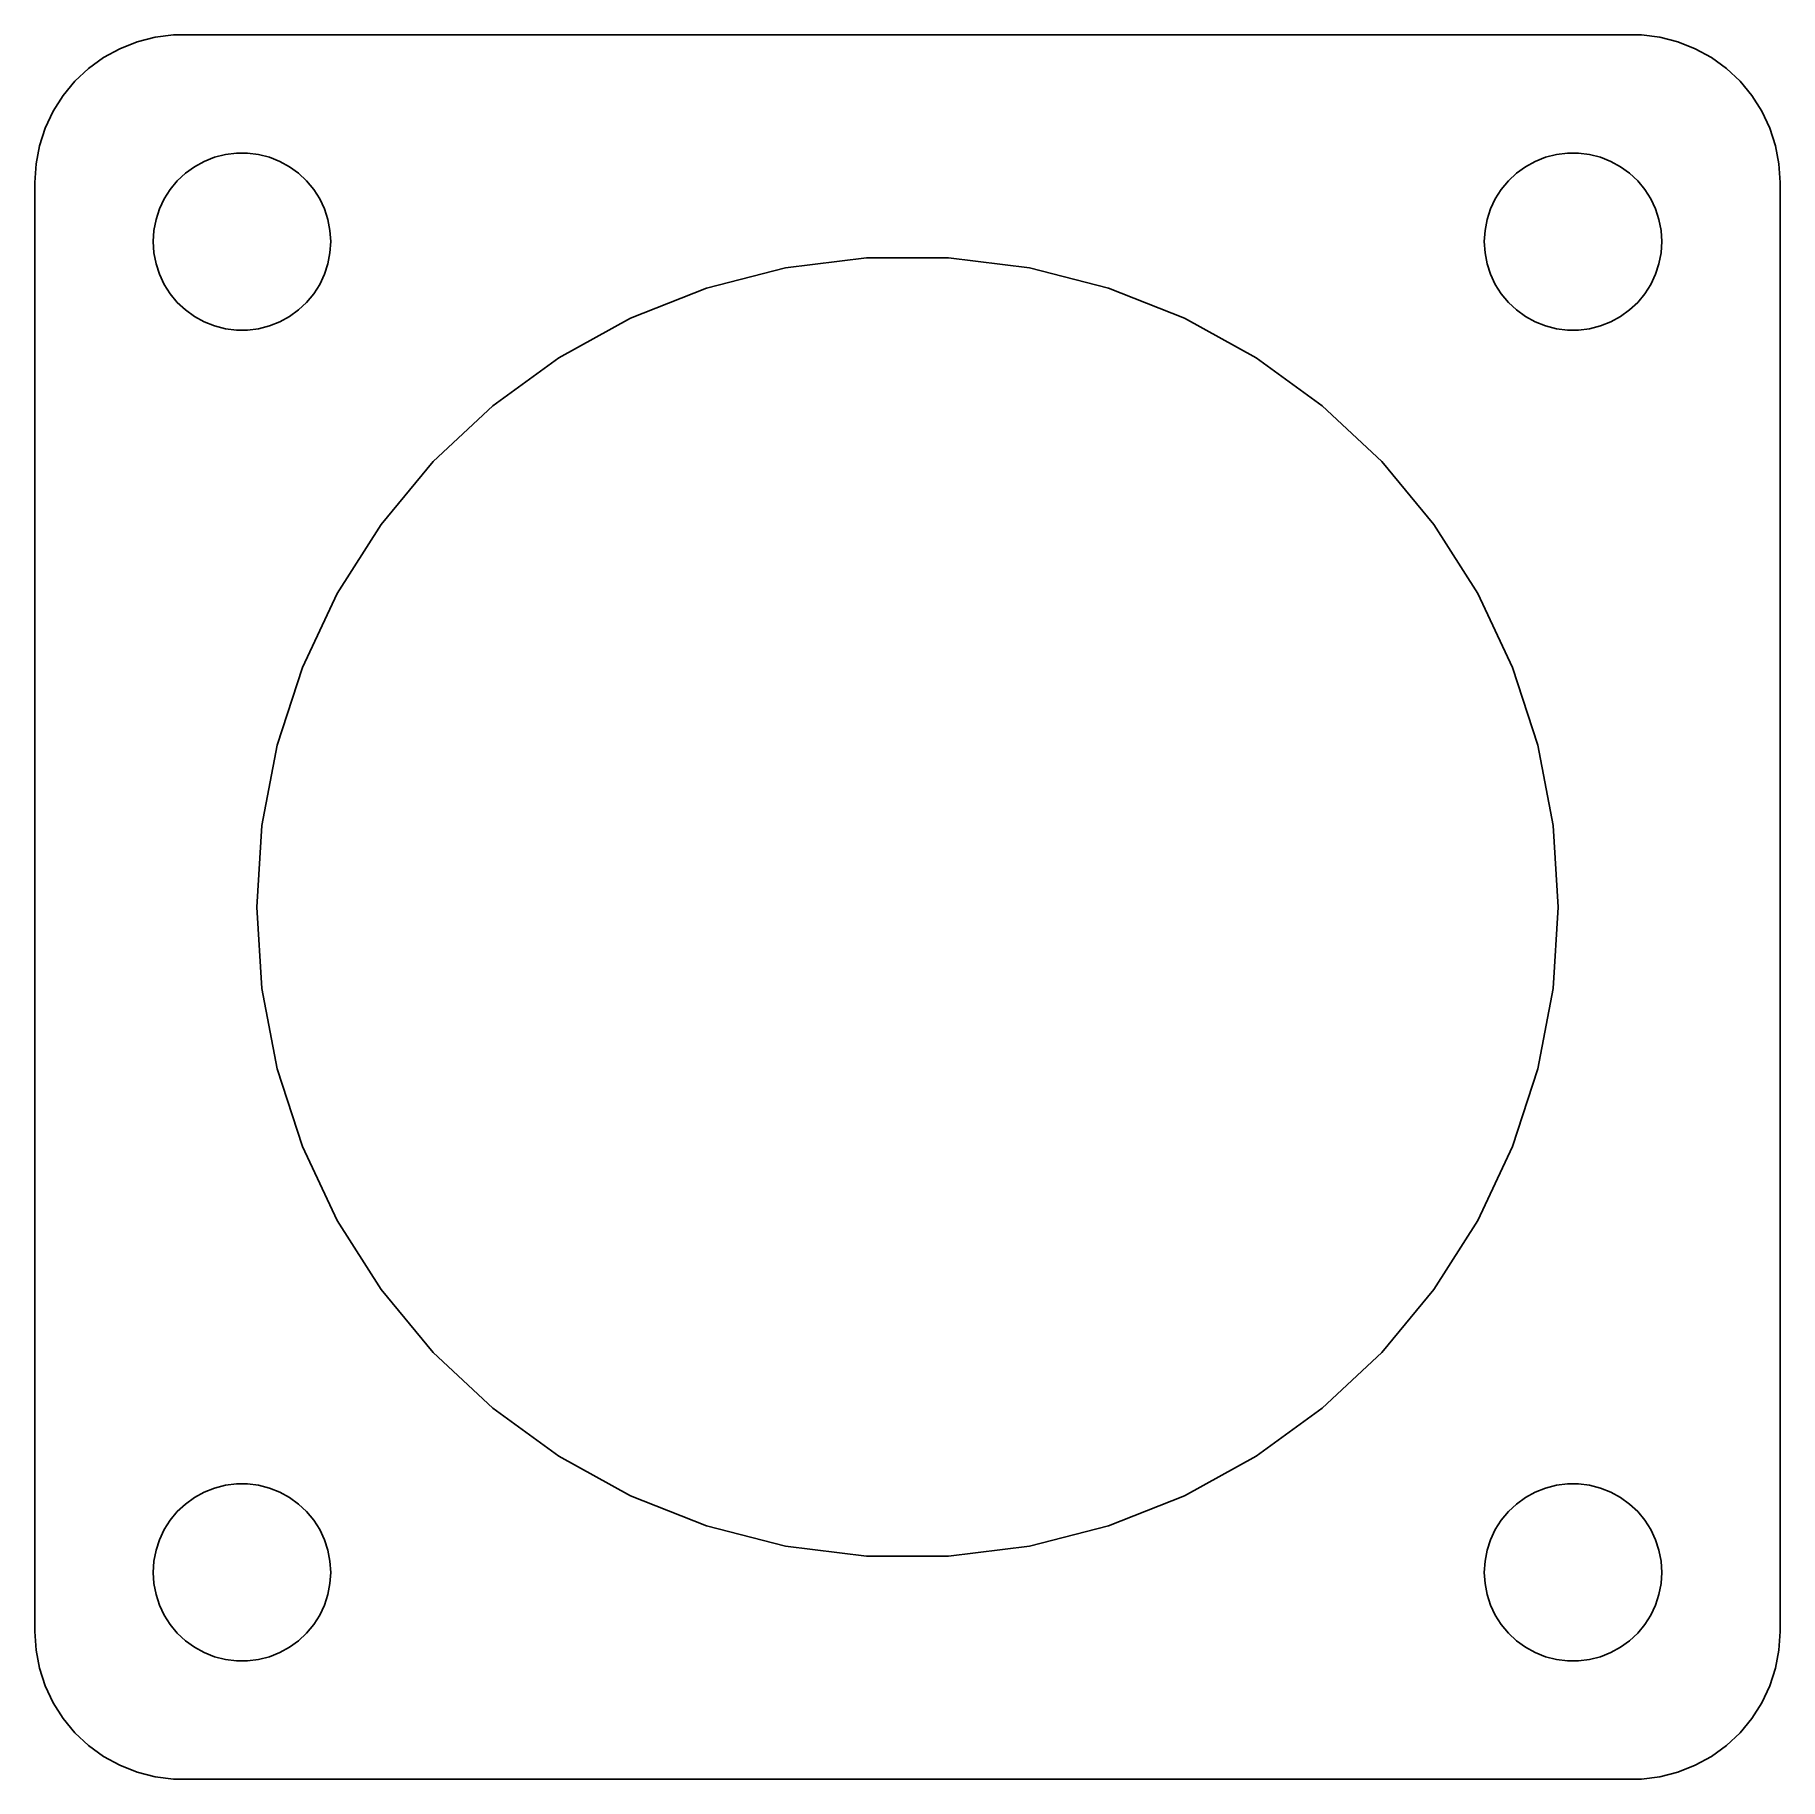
# Model space of a CAD drawing. Header units: metres. Extents: x -29.5 to 29.5, y -29.5 to 29.5.
import ezdxf

# ---------------------------------------------------------------- set-up
doc = ezdxf.new("R2010")
doc.units = ezdxf.units.M

msp = doc.modelspace()

# ---------------------------------------------------------------- linework, layer by layer
for p, q in [((-26.6289, 29.0241), (-27.1791, 28.7216)), ((-26.0451, 29.2553), (-26.6289, 29.0241)), ((-25.4369, 29.4114), (-26.0451, 29.2553)), ((-24.8139, 29.4901), (-25.4369, 29.4114)), ((24.8139, 29.4901), (-24.8139, 29.4901)), ((25.4369, 29.4114), (24.8139, 29.4901)), ((26.0451, 29.2553), (25.4369, 29.4114)), ((26.6289, 29.0241), (26.0451, 29.2553)), ((27.1791, 28.7216), (26.6289, 29.0241)), ((-27.6871, 28.3526), (-28.1448, 27.9227)), ((-27.1791, 28.7216), (-27.6871, 28.3526)), ((27.6871, 28.3526), (27.1791, 28.7216)), ((28.1448, 27.9227), (27.6871, 28.3526)), ((-28.1448, 27.9227), (-28.5451, 27.4389)), ((28.5451, 27.4389), (28.1448, 27.9227)), ((-28.5451, 27.4389), (-28.8815, 26.9088)), ((28.8815, 26.9088), (28.5451, 27.4389)), ((-28.8815, 26.9088), (-29.1489, 26.3406)), ((29.1489, 26.3406), (28.8815, 26.9088)), ((-29.1489, 26.3406), (-29.3429, 25.7434)), ((29.3429, 25.7434), (29.1489, 26.3406)), ((-29.3429, 25.7434), (-29.4606, 25.1267)), ((-23.427, 25.3532), (-23.0621, 25.4469)), ((-23.0621, 25.4469), (-22.6884, 25.4941)), ((-22.6884, 25.4941), (-22.3116, 25.4941)), ((-22.3116, 25.4941), (-21.9379, 25.4469)), ((-21.9379, 25.4469), (-21.5729, 25.3532)), ((21.5729, 25.3532), (21.9379, 25.4469)), ((21.9379, 25.4469), (22.3116, 25.4941)), ((22.3116, 25.4941), (22.6884, 25.4941)), ((22.6884, 25.4941), (23.0621, 25.4469)), ((23.0621, 25.4469), (23.427, 25.3532)), ((29.4606, 25.1267), (29.3429, 25.7434)), ((-29.4606, 25.1267), (-29.5, 24.5)), ((-24.6869, 24.5536), (-24.4123, 24.8115)), ((-24.4123, 24.8115), (-24.1075, 25.033)), ((-24.1075, 25.033), (-23.7773, 25.2145)), ((-23.7773, 25.2145), (-23.427, 25.3532)), ((-21.5729, 25.3532), (-21.2227, 25.2145)), ((-21.2227, 25.2145), (-20.8925, 25.033)), ((-20.8925, 25.033), (-20.5877, 24.8115)), ((-20.5877, 24.8115), (-20.3131, 24.5536)), ((20.3131, 24.5536), (20.5877, 24.8115)), ((20.5877, 24.8115), (20.8925, 25.033)), ((20.8925, 25.033), (21.2227, 25.2145)), ((21.2227, 25.2145), (21.5729, 25.3532)), ((23.427, 25.3532), (23.7773, 25.2145)), ((23.7773, 25.2145), (24.1075, 25.033)), ((24.1075, 25.033), (24.4123, 24.8115)), ((24.4123, 24.8115), (24.6869, 24.5536)), ((29.5, 24.5), (29.4606, 25.1267)), ((-29.5, 24.5), (-29.5, -24.5)), ((-25.1289, 23.9453), (-24.927, 24.2634)), ((-24.927, 24.2634), (-24.6869, 24.5536)), ((-20.3131, 24.5536), (-20.0729, 24.2634)), ((-20.0729, 24.2634), (-19.8711, 23.9453)), ((19.8711, 23.9453), (20.0729, 24.2634)), ((20.0729, 24.2634), (20.3131, 24.5536)), ((24.6869, 24.5536), (24.927, 24.2634)), ((24.927, 24.2634), (25.1289, 23.9453)), ((29.5, -24.5), (29.5, 24.5)), ((-25.4057, 23.2461), (-25.2893, 23.6044)), ((-25.2893, 23.6044), (-25.1289, 23.9453)), ((-19.8711, 23.9453), (-19.7107, 23.6044)), ((-19.7107, 23.6044), (-19.5942, 23.2461)), ((19.5942, 23.2461), (19.7107, 23.6044)), ((19.7107, 23.6044), (19.8711, 23.9453)), ((25.1289, 23.9453), (25.2893, 23.6044)), ((25.2893, 23.6044), (25.4057, 23.2461)), ((-25.4763, 22.876), (-25.4057, 23.2461)), ((-19.5942, 23.2461), (-19.5237, 22.876)), ((19.5237, 22.876), (19.5942, 23.2461)), ((25.4057, 23.2461), (25.4763, 22.876)), ((-25.5, 22.5), (-25.4763, 22.876)), ((-25.4763, 22.124), (-25.5, 22.5)), ((-19.5237, 22.876), (-19.5, 22.5)), ((-19.5, 22.5), (-19.5237, 22.124)), ((19.5, 22.5), (19.5237, 22.876)), ((19.5237, 22.124), (19.5, 22.5)), ((25.4763, 22.876), (25.5, 22.5)), ((25.5, 22.5), (25.4763, 22.124)), ((-25.4057, 21.7539), (-25.4763, 22.124)), ((-19.5237, 22.124), (-19.5942, 21.7539)), ((-4.12238, 21.6103), (-1.38138, 21.9566)), ((-1.38138, 21.9566), (1.38138, 21.9566)), ((1.38138, 21.9566), (4.12238, 21.6103)), ((19.5942, 21.7539), (19.5237, 22.124)), ((25.4763, 22.124), (25.4057, 21.7539)), ((-25.2893, 21.3956), (-25.4057, 21.7539)), ((-25.1289, 21.0547), (-25.2893, 21.3956)), ((-19.7107, 21.3956), (-19.8711, 21.0547)), ((-19.5942, 21.7539), (-19.7107, 21.3956)), ((-6.79837, 20.9232), (-4.12238, 21.6103)), ((4.12238, 21.6103), (6.79837, 20.9232)), ((19.7107, 21.3956), (19.5942, 21.7539)), ((19.8711, 21.0547), (19.7107, 21.3956)), ((25.2893, 21.3956), (25.1289, 21.0547)), ((25.4057, 21.7539), (25.2893, 21.3956)), ((-24.927, 20.7366), (-25.1289, 21.0547)), ((-24.6869, 20.4464), (-24.927, 20.7366)), ((-20.0729, 20.7366), (-20.3131, 20.4464)), ((-19.8711, 21.0547), (-20.0729, 20.7366)), ((-9.36714, 19.9062), (-6.79837, 20.9232)), ((6.79837, 20.9232), (9.36714, 19.9062)), ((20.0729, 20.7366), (19.8711, 21.0547)), ((20.3131, 20.4464), (20.0729, 20.7366)), ((24.927, 20.7366), (24.6869, 20.4464)), ((25.1289, 21.0547), (24.927, 20.7366)), ((-24.4123, 20.1884), (-24.6869, 20.4464)), ((-24.1075, 19.967), (-24.4123, 20.1884)), ((-20.5877, 20.1884), (-20.8925, 19.967)), ((-20.3131, 20.4464), (-20.5877, 20.1884)), ((20.5877, 20.1884), (20.3131, 20.4464)), ((20.8925, 19.967), (20.5877, 20.1884)), ((24.4123, 20.1884), (24.1075, 19.967)), ((24.6869, 20.4464), (24.4123, 20.1884)), ((-23.7773, 19.7855), (-24.1075, 19.967)), ((-23.427, 19.6468), (-23.7773, 19.7855)), ((-23.0621, 19.5531), (-23.427, 19.6468)), ((-22.6884, 19.5059), (-23.0621, 19.5531)), ((-22.3116, 19.5059), (-22.6884, 19.5059)), ((-21.9379, 19.5531), (-22.3116, 19.5059)), ((-21.5729, 19.6468), (-21.9379, 19.5531)), ((-21.2227, 19.7855), (-21.5729, 19.6468)), ((-20.8925, 19.967), (-21.2227, 19.7855)), ((-11.7882, 18.5752), (-9.36714, 19.9062)), ((9.36714, 19.9062), (11.7882, 18.5752)), ((21.2227, 19.7855), (20.8925, 19.967)), ((21.5729, 19.6468), (21.2227, 19.7855)), ((21.9379, 19.5531), (21.5729, 19.6468)), ((22.3116, 19.5059), (21.9379, 19.5531)), ((22.6884, 19.5059), (22.3116, 19.5059)), ((23.0621, 19.5531), (22.6884, 19.5059)), ((23.427, 19.6468), (23.0621, 19.5531)), ((23.7773, 19.7855), (23.427, 19.6468)), ((24.1075, 19.967), (23.7773, 19.7855)), ((-14.0233, 16.9513), (-11.7882, 18.5752)), ((11.7882, 18.5752), (14.0233, 16.9513)), ((-16.0373, 15.06), (-14.0233, 16.9513)), ((14.0233, 16.9513), (16.0373, 15.06)), ((-17.7984, 12.9313), (-16.0373, 15.06)), ((16.0373, 15.06), (17.7984, 12.9313)), ((-19.2787, 10.5986), (-17.7984, 12.9313)), ((17.7984, 12.9313), (19.2787, 10.5986)), ((-20.4551, 8.09874), (-19.2787, 10.5986)), ((19.2787, 10.5986), (20.4551, 8.09874)), ((-21.3088, 5.47118), (-20.4551, 8.09874)), ((20.4551, 8.09874), (21.3088, 5.47118)), ((-21.8265, 2.75732), (-21.3088, 5.47118)), ((21.3088, 5.47118), (21.8265, 2.75732)), ((-22, 0), (-21.8265, 2.75732)), ((21.8265, 2.75732), (22, 0)), ((-21.8265, -2.75732), (-22, 0)), ((22, 0), (21.8265, -2.75732)), ((-21.3088, -5.47118), (-21.8265, -2.75732)), ((21.8265, -2.75732), (21.3088, -5.47118)), ((-20.4551, -8.09874), (-21.3088, -5.47118)), ((21.3088, -5.47118), (20.4551, -8.09874)), ((-19.2787, -10.5986), (-20.4551, -8.09874)), ((20.4551, -8.09874), (19.2787, -10.5986)), ((-17.7984, -12.9313), (-19.2787, -10.5986)), ((19.2787, -10.5986), (17.7984, -12.9313)), ((-16.0373, -15.06), (-17.7984, -12.9313)), ((17.7984, -12.9313), (16.0373, -15.06)), ((-14.0233, -16.9513), (-16.0373, -15.06)), ((16.0373, -15.06), (14.0233, -16.9513)), ((-11.7882, -18.5752), (-14.0233, -16.9513)), ((14.0233, -16.9513), (11.7882, -18.5752)), ((-9.36714, -19.9062), (-11.7882, -18.5752)), ((11.7882, -18.5752), (9.36714, -19.9062)), ((-24.4123, -20.1884), (-24.1075, -19.967)), ((-24.1075, -19.967), (-23.7773, -19.7855)), ((-23.7773, -19.7855), (-23.427, -19.6468)), ((-23.427, -19.6468), (-23.0621, -19.5531)), ((-23.0621, -19.5531), (-22.6884, -19.5059)), ((-22.6884, -19.5059), (-22.3116, -19.5059)), ((-22.3116, -19.5059), (-21.9379, -19.5531)), ((-21.9379, -19.5531), (-21.5729, -19.6468)), ((-21.5729, -19.6468), (-21.2227, -19.7855)), ((-21.2227, -19.7855), (-20.8925, -19.967)), ((-20.8925, -19.967), (-20.5877, -20.1884)), ((-6.79837, -20.9232), (-9.36714, -19.9062)), ((9.36714, -19.9062), (6.79837, -20.9232)), ((20.5877, -20.1884), (20.8925, -19.967)), ((20.8925, -19.967), (21.2227, -19.7855)), ((21.2227, -19.7855), (21.5729, -19.6468)), ((21.5729, -19.6468), (21.9379, -19.5531)), ((21.9379, -19.5531), (22.3116, -19.5059)), ((22.3116, -19.5059), (22.6884, -19.5059)), ((22.6884, -19.5059), (23.0621, -19.5531)), ((23.0621, -19.5531), (23.427, -19.6468)), ((23.427, -19.6468), (23.7773, -19.7855)), ((23.7773, -19.7855), (24.1075, -19.967)), ((24.1075, -19.967), (24.4123, -20.1884)), ((-24.927, -20.7366), (-24.6869, -20.4464)), ((-24.6869, -20.4464), (-24.4123, -20.1884)), ((-20.5877, -20.1884), (-20.3131, -20.4464)), ((-20.3131, -20.4464), (-20.0729, -20.7366)), ((20.0729, -20.7366), (20.3131, -20.4464)), ((20.3131, -20.4464), (20.5877, -20.1884)), ((24.4123, -20.1884), (24.6869, -20.4464)), ((24.6869, -20.4464), (24.927, -20.7366)), ((-25.2893, -21.3956), (-25.1289, -21.0547)), ((-25.1289, -21.0547), (-24.927, -20.7366)), ((-20.0729, -20.7366), (-19.8711, -21.0547)), ((-19.8711, -21.0547), (-19.7107, -21.3956)), ((-4.12238, -21.6103), (-6.79837, -20.9232)), ((6.79837, -20.9232), (4.12238, -21.6103)), ((19.7107, -21.3956), (19.8711, -21.0547)), ((19.8711, -21.0547), (20.0729, -20.7366)), ((24.927, -20.7366), (25.1289, -21.0547)), ((25.1289, -21.0547), (25.2893, -21.3956)), ((-25.4763, -22.124), (-25.4057, -21.7539)), ((-25.4057, -21.7539), (-25.2893, -21.3956)), ((-19.7107, -21.3956), (-19.5942, -21.7539)), ((-19.5942, -21.7539), (-19.5237, -22.124)), ((-1.38138, -21.9566), (-4.12238, -21.6103)), ((4.12238, -21.6103), (1.38138, -21.9566)), ((19.5237, -22.124), (19.5942, -21.7539)), ((19.5942, -21.7539), (19.7107, -21.3956)), ((25.2893, -21.3956), (25.4057, -21.7539)), ((25.4057, -21.7539), (25.4763, -22.124)), ((-25.5, -22.5), (-25.4763, -22.124)), ((-19.5237, -22.124), (-19.5, -22.5)), ((1.38138, -21.9566), (-1.38138, -21.9566)), ((19.5, -22.5), (19.5237, -22.124)), ((25.4763, -22.124), (25.5, -22.5)), ((-25.4763, -22.876), (-25.5, -22.5)), ((-25.4057, -23.2461), (-25.4763, -22.876)), ((-19.5237, -22.876), (-19.5942, -23.2461)), ((-19.5, -22.5), (-19.5237, -22.876)), ((19.5237, -22.876), (19.5, -22.5)), ((19.5942, -23.2461), (19.5237, -22.876)), ((25.4763, -22.876), (25.4057, -23.2461)), ((25.5, -22.5), (25.4763, -22.876)), ((-25.2893, -23.6044), (-25.4057, -23.2461)), ((-19.5942, -23.2461), (-19.7107, -23.6044)), ((19.7107, -23.6044), (19.5942, -23.2461)), ((25.4057, -23.2461), (25.2893, -23.6044)), ((-25.1289, -23.9453), (-25.2893, -23.6044)), ((-24.927, -24.2634), (-25.1289, -23.9453)), ((-19.8711, -23.9453), (-20.0729, -24.2634)), ((-19.7107, -23.6044), (-19.8711, -23.9453)), ((19.8711, -23.9453), (19.7107, -23.6044)), ((20.0729, -24.2634), (19.8711, -23.9453)), ((25.1289, -23.9453), (24.927, -24.2634)), ((25.2893, -23.6044), (25.1289, -23.9453)), ((-29.5, -24.5), (-29.4606, -25.1267)), ((-24.6869, -24.5536), (-24.927, -24.2634)), ((-24.4123, -24.8115), (-24.6869, -24.5536)), ((-20.3131, -24.5536), (-20.5877, -24.8115)), ((-20.0729, -24.2634), (-20.3131, -24.5536)), ((20.3131, -24.5536), (20.0729, -24.2634)), ((20.5877, -24.8115), (20.3131, -24.5536)), ((24.6869, -24.5536), (24.4123, -24.8115)), ((24.927, -24.2634), (24.6869, -24.5536)), ((29.4606, -25.1267), (29.5, -24.5)), ((-29.4606, -25.1267), (-29.3429, -25.7434)), ((-24.1075, -25.033), (-24.4123, -24.8115)), ((-23.7773, -25.2145), (-24.1075, -25.033)), ((-23.427, -25.3532), (-23.7773, -25.2145)), ((-23.0621, -25.4469), (-23.427, -25.3532)), ((-21.5729, -25.3532), (-21.9379, -25.4469)), ((-21.2227, -25.2145), (-21.5729, -25.3532)), ((-20.8925, -25.033), (-21.2227, -25.2145)), ((-20.5877, -24.8115), (-20.8925, -25.033)), ((20.8925, -25.033), (20.5877, -24.8115)), ((21.2227, -25.2145), (20.8925, -25.033)), ((21.5729, -25.3532), (21.2227, -25.2145)), ((21.9379, -25.4469), (21.5729, -25.3532)), ((23.427, -25.3532), (23.0621, -25.4469)), ((23.7773, -25.2145), (23.427, -25.3532)), ((24.1075, -25.033), (23.7773, -25.2145)), ((24.4123, -24.8115), (24.1075, -25.033)), ((29.3429, -25.7434), (29.4606, -25.1267)), ((-29.3429, -25.7434), (-29.1489, -26.3406)), ((-22.6884, -25.4941), (-23.0621, -25.4469)), ((-22.3116, -25.4941), (-22.6884, -25.4941)), ((-21.9379, -25.4469), (-22.3116, -25.4941)), ((22.3116, -25.4941), (21.9379, -25.4469)), ((22.6884, -25.4941), (22.3116, -25.4941)), ((23.0621, -25.4469), (22.6884, -25.4941)), ((29.1489, -26.3406), (29.3429, -25.7434)), ((-29.1489, -26.3406), (-28.8815, -26.9088)), ((28.8815, -26.9088), (29.1489, -26.3406)), ((-28.8815, -26.9088), (-28.5451, -27.4389)), ((28.5451, -27.4389), (28.8815, -26.9088)), ((-28.5451, -27.4389), (-28.1448, -27.9227)), ((28.1448, -27.9227), (28.5451, -27.4389)), ((-28.1448, -27.9227), (-27.6871, -28.3526)), ((27.6871, -28.3526), (28.1448, -27.9227)), ((-27.6871, -28.3526), (-27.1791, -28.7216)), ((-27.1791, -28.7216), (-26.6289, -29.0241)), ((26.6289, -29.0241), (27.1791, -28.7216)), ((27.1791, -28.7216), (27.6871, -28.3526)), ((-26.6289, -29.0241), (-26.0451, -29.2553)), ((-26.0451, -29.2553), (-25.4369, -29.4114)), ((-25.4369, -29.4114), (-24.8139, -29.4901)), ((-24.8139, -29.4901), (24.8139, -29.4901)), ((24.8139, -29.4901), (25.4369, -29.4114)), ((25.4369, -29.4114), (26.0451, -29.2553)), ((26.0451, -29.2553), (26.6289, -29.0241))]:
    msp.add_line(p, q)

doc.saveas('drawing.dxf')
